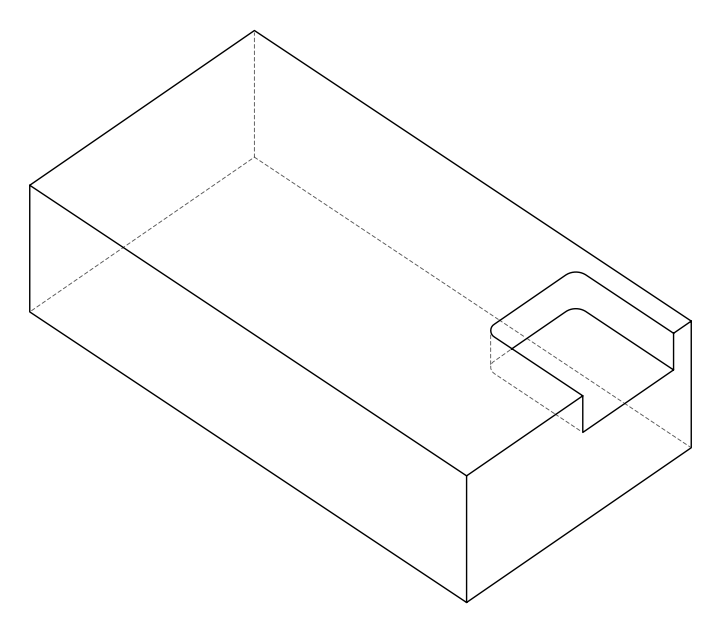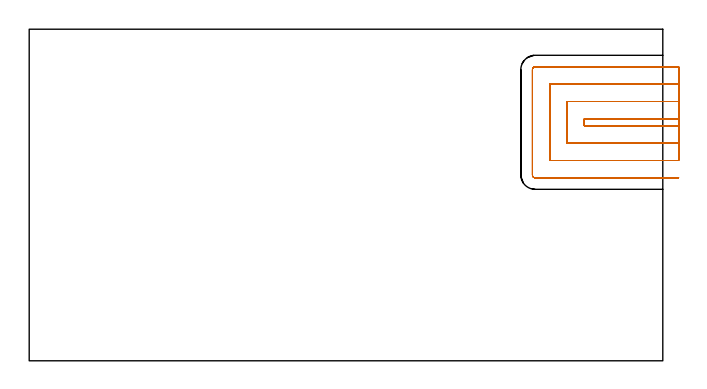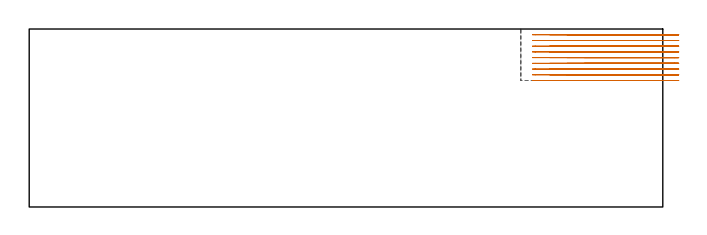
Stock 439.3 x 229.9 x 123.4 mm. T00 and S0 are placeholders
(PLAN: 1 operations, 0 tool changes, 19.8 min)
(1 MILL_SLOT | SLOT_PARTIAL_RECTANGULAR | NXT0201_012 | Follow Part, ap 4, ae 75% | 19.81 min | 324887 mm3)
(TOOL NXT0201_012 | ENDMILL 16mm [2P460-1600-NA 1630] | D16 FL38 Z6)
(OP 1 MILL_SLOT)
G17 G21 G94 G90
T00 M6
G54
G17 G0 G90 X450.3 Y167.8 S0 M3
G43 Z133.4 H1
Z119.433
G94 G1 X447.3 F250.
X384.9 F500.
Y162.9
X447.3
X450.3 F250.
Y179.8
X447.3
X372.9 F500.
Y150.9
X447.3
X450.3 F250.
Y191.8
X447.3
X360.9 F500.
Y138.9
X447.3
X450.3 F250.
Y203.8
X447.3
X350.8 F500.
G3 X348.9 Y201.9 R1.9
G1 Y128.8
G3 X350.8 Y126.9 R1.9
G1 X447.3
X450.3 F250.
G0 Y167.8 Z115.467
G1 X447.3
X384.9 F500.
Y162.9
X447.3
X450.3 F250.
Y179.8
X447.3
X372.9 F500.
Y150.9
X447.3
X450.3 F250.
Y191.8
X447.3
X360.9 F500.
Y138.9
X447.3
X450.3 F250.
Y203.8
X447.3
X350.8 F500.
G3 X348.9 Y201.9 R1.9
G1 Y128.8
G3 X350.8 Y126.9 R1.9
G1 X447.3
X450.3 F250.
G0 Y167.8 Z111.5
G1 X447.3
X384.9 F500.
Y162.9
X447.3
X450.3 F250.
Y179.8
X447.3
X372.9 F500.
Y150.9
X447.3
X450.3 F250.
Y191.8
X447.3
X360.9 F500.
Y138.9
X447.3
X450.3 F250.
Y203.8
X447.3
X350.8 F500.
G3 X348.9 Y201.9 R1.9
G1 Y128.8
G3 X350.8 Y126.9 R1.9
G1 X447.3
X450.3 F250.
G0 Y167.8 Z107.533
G1 X447.3
X384.9 F500.
Y162.9
X447.3
X450.3 F250.
Y179.8
X447.3
X372.9 F500.
Y150.9
X447.3
X450.3 F250.
Y191.8
X447.3
X360.9 F500.
Y138.9
X447.3
X450.3 F250.
Y203.8
X447.3
X350.8 F500.
G3 X348.9 Y201.9 R1.9
G1 Y128.8
G3 X350.8 Y126.9 R1.9
G1 X447.3
X450.3 F250.
G0 Y167.8 Z103.567
G1 X447.3
X384.9 F500.
Y162.9
X447.3
X450.3 F250.
Y179.8
X447.3
X372.9 F500.
Y150.9
X447.3
X450.3 F250.
Y191.8
X447.3
X360.9 F500.
Y138.9
X447.3
X450.3 F250.
Y203.8
X447.3
X350.8 F500.
G3 X348.9 Y201.9 R1.9
G1 Y128.8
G3 X350.8 Y126.9 R1.9
G1 X447.3
X450.3 F250.
G0 Y167.8 Z99.6
G1 X447.3
X384.9 F500.
Y162.9
X447.3
X450.3 F250.
Y179.8
X447.3
X372.9 F500.
Y150.9
X447.3
X450.3 F250.
Y191.8
X447.3
X360.9 F500.
Y138.9
X447.3
X450.3 F250.
Y203.8
X447.3
X350.8 F500.
G3 X348.9 Y201.9 R1.9
G1 Y128.8
G3 X350.8 Y126.9 R1.9
G1 X447.3
X450.3 F250.
G0 Y167.8 Z95.633
G1 X447.3
X384.9 F500.
Y162.9
X447.3
X450.3 F250.
Y179.8
X447.3
X372.9 F500.
Y150.9
X447.3
X450.3 F250.
Y191.8
X447.3
X360.9 F500.
Y138.9
X447.3
X450.3 F250.
Y203.8
X447.3
X350.8 F500.
G3 X348.9 Y201.9 R1.9
G1 Y128.8
G3 X350.8 Y126.9 R1.9
G1 X447.3
X450.3 F250.
G0 Y167.8 Z91.667
G1 X447.3
X384.9 F500.
Y162.9
X447.3
X450.3 F250.
Y179.8
X447.3
X372.9 F500.
Y150.9
X447.3
X450.3 F250.
Y191.8
X447.3
X360.9 F500.
Y138.9
X447.3
X450.3 F250.
Y203.8
X447.3
X350.8 F500.
G3 X348.9 Y201.9 R1.9
G1 Y128.8
G3 X350.8 Y126.9 R1.9
G1 X447.3
X450.3 F250.
G0 Y167.8 Z87.7
G1 X447.3
X384.9 F500.
Y162.9
X447.3
X450.3 F250.
Y179.8
X447.3
X372.9 F500.
Y150.9
X447.3
X450.3 F250.
Y191.8
X447.3
X360.9 F500.
Y138.9
X447.3
X450.3 F250.
Y203.8
X447.3
X350.8 F500.
G3 X348.9 Y201.9 R1.9
G1 Y128.8
G3 X350.8 Y126.9 R1.9
G1 X447.3
X450.3 F250.
G0 Z133.4
M5
M2
